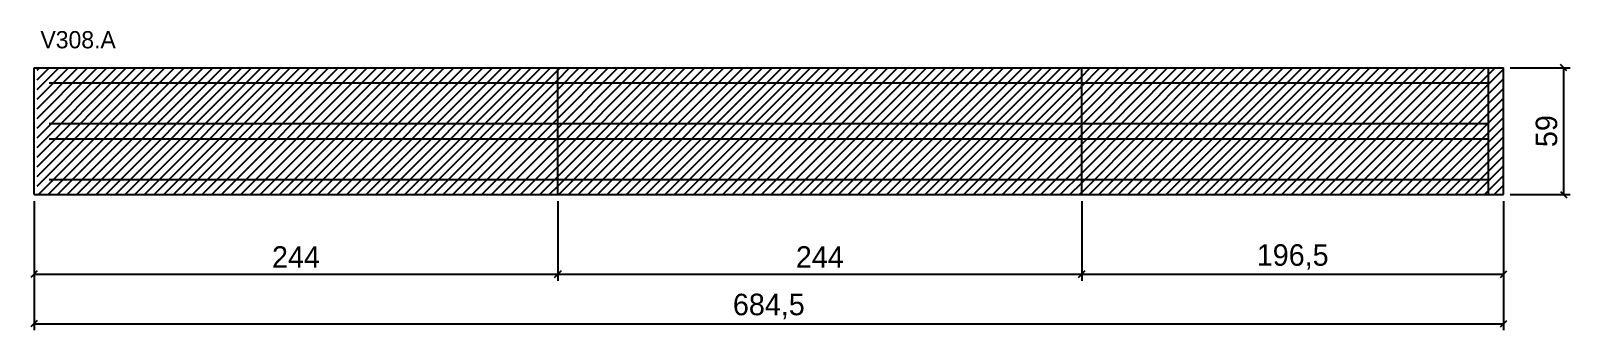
# Model space of a CAD drawing. Extents: x -2 to 716, y -272 to -133.
import ezdxf

# ---------------------------------------------------------------- set-up
doc = ezdxf.new("R2010")
doc.units = 0
for name, color, linetype in [('COTA', 241, 'Continuous'), ('NOMENCLATURA', 7, 'Continuous'), ('Painéis', 200, 'Continuous'), ('Reaproveitamento', 251, 'Continuous'), ('SARR_2.2x7', 40, 'Continuous')]:
    doc.layers.add(name, color=color, linetype=linetype)
doc.dimstyles.new('PAINEL', dxfattribs={"dimtxt": 10, "dimasz": 3, "dimexe": 3, "dimexo": 3, "dimgap": 3, "dimtad": 1, "dimblk": 'OBLIQUE', "dimblk1": 'OBLIQUE', "dimcen": 2.5, "dimclrd": 4, "dimclre": 4, "dimclrt": 240, "dimazin": 3, "dimtfac": 1, "dimtmove": 0, "dimatfit": 3})

# ---------------------------------------------------------------- blocks, each defined once
blk = doc.blocks.new('_OBLIQUE')
at = {"color": 0, "linetype": 'BYBLOCK'}
blk.add_line((-0.5, -0.5), (0.5, 0.5), dxfattribs=at)

msp = doc.modelspace()

# ---------------------------------------------------------------- hatches: boundary and pattern name
at = {"layer": 'Reaproveitamento'}
h = msp.add_hatch(dxfattribs=at)
h.set_pattern_fill('ANSI31')
h.paths.add_polyline_path([(1.5, -209), (244, -209), (244, -150.3), (1.5, -150.3)])
h = msp.add_hatch(dxfattribs=at)
h.set_pattern_fill('ANSI31')
h.paths.add_polyline_path([(244, -209), (488, -209), (488, -150.3), (244, -150.3)])
h = msp.add_hatch(dxfattribs=at)
h.set_pattern_fill('ANSI31')
h.paths.add_polyline_path([(488, -209), (684.5, -209), (684.5, -150.3), (488, -150.3)])

# ---------------------------------------------------------------- linework, layer by layer
at = {"layer": 'Painéis'}
for p, q in [((0, -150), (244, -150)), ((0, -209), (0, -150)), ((244, -209), (244, -150)), ((244, -150), (488, -150)), ((488, -209), (488, -150)), ((488, -150), (684.5, -150)), ((684.5, -209), (684.5, -150)), ((0, -209), (244, -209)), ((244, -209), (488, -209)), ((488, -209), (684.5, -209))]:
    msp.add_line(p, q, dxfattribs=at)
at = {"layer": 'SARR_2.2x7'}
msp.add_line((677.5, -209), (677.5, -150), dxfattribs=at)
for points in [[(7, -157), (244, -157)], [(7, -157), (244, -157)], [(244, -157), (488, -157)], [(244, -157), (488, -157)], [(488, -157), (677.5, -157)], [(488, -157), (677.5, -157)], [(7, -176), (244, -176)], [(7, -176), (244, -176)], [(244, -176), (488, -176)], [(244, -176), (488, -176)], [(488, -176), (677.5, -176)], [(488, -176), (677.5, -176)], [(7, -183), (244, -183)], [(7, -183), (244, -183)], [(244, -183), (488, -183)], [(244, -183), (488, -183)], [(488, -183), (677.5, -183)], [(488, -183), (677.5, -183)], [(7, -202), (244, -202)], [(7, -202), (244, -202)], [(244, -202), (488, -202)], [(244, -202), (488, -202)], [(488, -202), (677.5, -202)], [(488, -202), (677.5, -202)]]:
    msp.add_lwpolyline(points, dxfattribs=at)

# ---------------------------------------------------------------- texts
at = {"layer": 'NOMENCLATURA'}
msp.add_text('V308.A', height=8, dxfattribs=at).set_placement((3, -141))

# ---------------------------------------------------------------- dimensions: what is measured, and where the dimension line sits
at = {"layer": 'COTA'}
msp.add_linear_dim(base=(712.5, -209), p1=(684.5, -209), p2=(684.5, -150), angle=90, dimstyle='PAINEL', dxfattribs=at).render()
msp.add_linear_dim(base=(712.5, -209), p1=(684.5, -209), p2=(684.5, -150), angle=90, dimstyle='PAINEL', dxfattribs=at).render()
for base, p1, p2 in [((0, -246), (0, -209), (244, -209)), ((0, -269), (0, -209), (684.5, -209)), ((244, -246), (244, -209), (488, -209)), ((488, -246), (488, -209), (684.5, -209))]:
    msp.add_linear_dim(base=base, p1=p1, p2=p2, dimstyle='PAINEL', dxfattribs=at).render()

doc.saveas('drawing.dxf')
